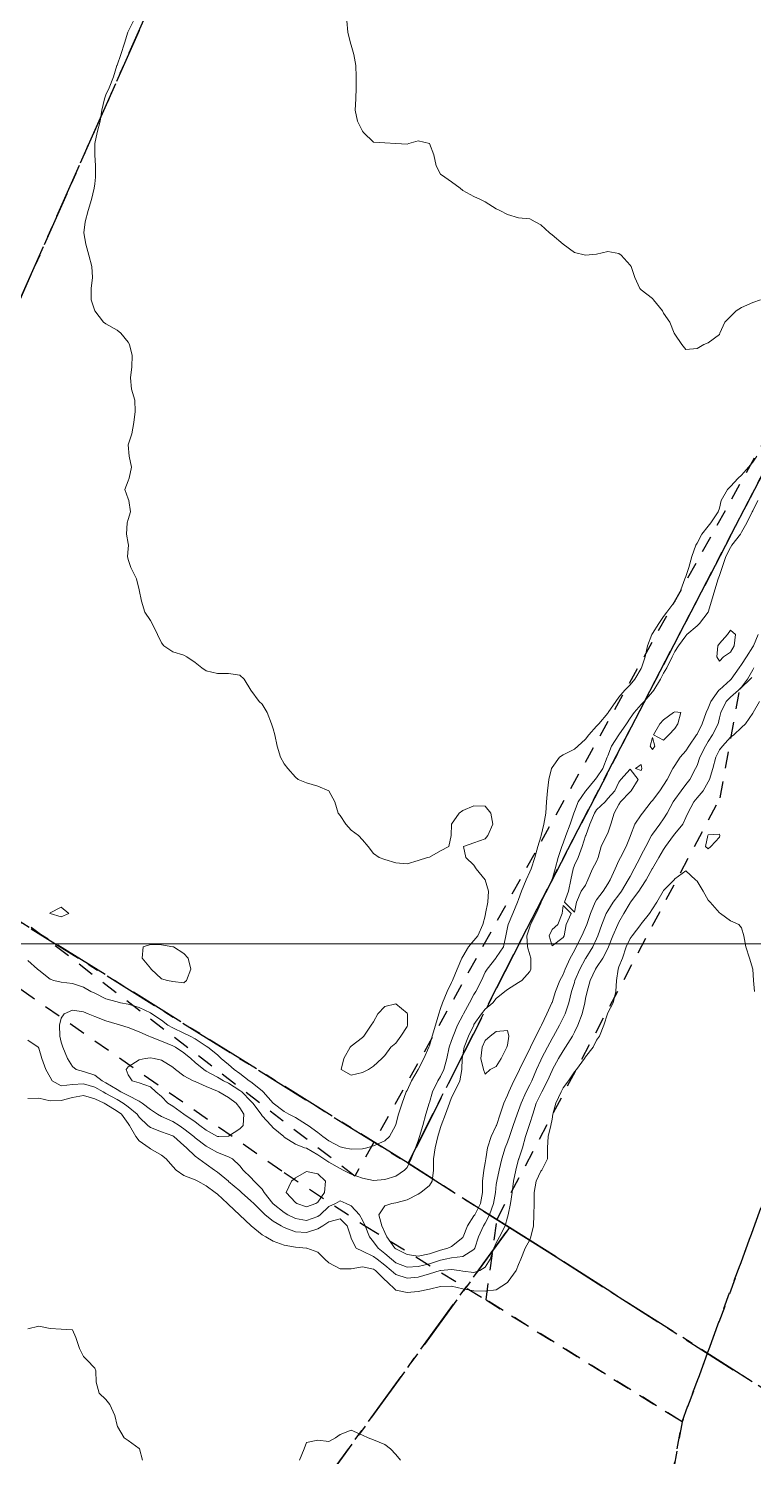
# Model space of a CAD drawing. Header units: centimetres. Extents: x 0 to 642158, y -847 to 649707.
# Drawn here: x 616212.8 to 616245.3, y 620564.4 to 620628.4 of the extents above; entities that cross this region are included whole.
import ezdxf

# ---------------------------------------------------------------- set-up
doc = ezdxf.new("R2010")
doc.units = ezdxf.units.CM
doc.header["$MEASUREMENT"] = 0
doc.linetypes.add('CENTERX2', pattern=[4, 2.5, -0.5, 0.5, -0.5])
doc.linetypes.add('JIS_02_0.7', pattern=[1.35, 0.75, -0.6])
for name, color, linetype, lineweight in [('MEV_grille', 254, 'Continuous', 9), ('WAL_parcellaire agricole', 7, 'JIS_02_0.7', 25), ('WAL_topographie 0.5', 253, 'Continuous', 20)]:
    doc.layers.add(name, color=color, linetype=linetype, lineweight=lineweight)
doc.layers.add('SPW_parcellaire cadastral', color=7, linetype='CENTERX2', lineweight=25, true_color=0xff0542)

# ---------------------------------------------------------------- blocks, each defined once
blk = doc.blocks.new('*U114')
at = {"layer": 'MEV_grille', "transparency": 33554687}
blk.add_lwpolyline([(-1338.461, 0), (1338.461, 0)], dxfattribs=at)
blk = doc.blocks.new('*U115')
at = {"layer": 'MEV_grille', "color": 0, "linetype": 'ByBlock', "lineweight": -2, "transparency": 16777216}
blk.add_blockref('*U114', (0, -1800), dxfattribs=at)

msp = doc.modelspace()

# ---------------------------------------------------------------- linework, layer by layer
at = {"layer": 'SPW_parcellaire cadastral'}
for points in [[(616233.938, 620664.885), (616202.718, 620594.404), (616193.653, 620578.812), (616059.536, 620788.639), (616090.293, 620793.326), (616104.658, 620794.238), (616137.678, 620793.39), (616165.865, 620749.948), (616245.087, 620688.12), (616233.938, 620664.885)], [(616233.938, 620664.885), (616264.497, 620644.728), (616234.891, 620587.631), (616229.797, 620577.554), (616202.718, 620594.404), (616233.938, 620664.885)], [(616341.973, 620593.577), (616295.418, 620535.924), (616265.328, 620555.01), (616238.886, 620571.786), (616236.432, 620573.367), (616234.338, 620574.673), (616229.797, 620577.554), (616234.891, 620587.631), (616264.497, 620644.728), (616267.003, 620643.075), (616341.973, 620593.577)], [(616163.665, 620494.835), (616144.289, 620510.138), (616193.653, 620578.812), (616202.718, 620594.404), (616229.797, 620577.554), (616234.338, 620574.673), (616171.549, 620488.346), (616163.665, 620494.835)], [(616235.181, 620514.939), (616224.632, 620500.068), (616199.691, 620465.204), (616186.968, 620475.661), (616186.96, 620475.669), (616184.868, 620477.388), (616184.862, 620477.393), (616171.549, 620488.346), (616234.338, 620574.673), (616236.432, 620573.367), (616238.886, 620571.786), (616265.328, 620555.01), (616244.917, 620527.534), (616235.181, 620514.939)]]:
    msp.add_lwpolyline(points, dxfattribs=at)
at = {"layer": 'WAL_parcellaire agricole'}
for points in [[(616052.891, 620793.615), (616133.223, 620798.458), (616172.383, 620852.629), (616251.222, 620803.638), (616254.888, 620802.306), (616255.997, 620774.617), (616257.4, 620703.807), (616283.569, 620681.31), (616274.904, 620665.143), (616272.238, 620660.142), (616266.073, 620651.975), (616263.907, 620646.975), (616262.074, 620639.475), (616257.786, 620631.565), (616227.415, 620576.971), (616199.663, 620598.301), (616185.082, 620583.966), (616052.891, 620793.615)], [(616287.653, 620679.686), (616303.279, 620668.313), (616259.287, 620600.933), (616248.664, 620583.807), (616242.083, 620565.973), (616233.291, 620571.43), (616233.79, 620575.055), (616243.788, 620593.931), (616244.663, 620598.806), (616247.662, 620601.682), (616249.537, 620607.057), (616252.411, 620609.932), (616262.533, 620631.933), (616266.359, 620643.961), (616266.906, 620651.309), (616274.155, 620656.559), (616276.883, 620662.936), (616287.653, 620679.686)], [(616141.274, 620365.797), (616180.602, 620411.801), (616201.931, 620443.553), (616224.178, 620472.805), (616228.426, 620487.806), (616231.923, 620510.306), (616242.083, 620565.973), (616248.664, 620583.807), (616259.287, 620600.933), (616303.279, 620668.313), (616366.784, 620618.445), (616356.911, 620606.444), (616410.666, 620553.326), (616451.671, 620512.331)], [(616146.925, 620503.796), (616151.799, 620512.922), (616155.798, 620514.672), (616171.92, 620542.174), (616192.166, 620575.176), (616195.782, 620587.018), (616199.58, 620592.135), (616203.566, 620591.524), (616224.249, 620577.138), (616227.844, 620574.765), (616233.291, 620571.43), (616242.083, 620565.973), (616231.923, 620510.306), (616228.426, 620487.806)]]:
    msp.add_lwpolyline(points, dxfattribs=at)
at = {"layer": 'WAL_topographie 0.5'}
for points in [[(616217.486, 620628.75), (616217.25, 620628.271), (616217.242, 620628.25), (616217.083, 620627.75), (616216.921, 620627.25), (616216.75, 620626.765), (616216.746, 620626.75), (616216.595, 620626.25), (616216.403, 620625.75), (616216.25, 620625.431), (616216.192, 620625.25), (616216.076, 620624.75), (616215.996, 620624.25), (616215.867, 620623.75), (616215.75, 620623.25), (616215.75, 620622.75), (616215.78, 620622.25), (616215.787, 620621.75), (616215.75, 620621.442), (616215.724, 620621.25), (616215.603, 620620.75), (616215.457, 620620.25), (616215.317, 620619.75), (616215.268, 620619.25), (616215.35, 620618.75), (616215.481, 620618.25), (616215.625, 620617.75), (616215.65, 620617.25), (616215.597, 620616.75), (616215.589, 620616.25), (616215.75, 620615.75), (616215.75, 620615.75), (616216.141, 620615.25), (616216.25, 620615.169), (616216.75, 620614.887), (616216.927, 620614.75), (616217.25, 620614.35), (616217.314, 620614.25), (616217.425, 620613.75), (616217.413, 620613.25), (616217.35, 620612.75), (616217.396, 620612.25), (616217.545, 620611.75), (616217.562, 620611.25), (616217.5, 620610.75), (616217.411, 620610.25), (616217.25, 620609.75), (616217.295, 620609.25), (616217.401, 620608.75), (616217.294, 620608.25), (616217.25, 620608.135), (616217.099, 620607.75), (616217.25, 620607.333), (616217.285, 620607.25), (616217.36, 620606.75), (616217.25, 620606.404), (616217.2, 620606.25), (616217.182, 620605.75), (616217.25, 620605.333), (616217.264, 620605.25), (616217.25, 620605.083), (616217.219, 620604.75), (616217.25, 620604.607), (616217.364, 620604.25), (616217.625, 620603.75), (616217.75, 620603.25), (616217.75, 620603.25), (616217.841, 620602.75), (616218, 620602.25), (616218.25, 620601.882), (616218.319, 620601.75), (616218.56, 620601.25), (616218.75, 620600.883), (616218.855, 620600.75), (616219.25, 620600.472), (616219.75, 620600.331), (616219.882, 620600.25), (616220.25, 620600), (616220.554, 620599.75), (616220.75, 620599.625), (616221.25, 620599.5), (616221.75, 620599.506), (616222.25, 620599.426), (616222.453, 620599.25), (616222.75, 620598.75), (616222.75, 620598.75), (616223.119, 620598.25), (616223.25, 620598.13), (616223.476, 620597.75), (616223.669, 620597.25), (616223.75, 620597.019), (616223.83, 620596.75), (616223.935, 620596.25), (616224.083, 620595.75), (616224.25, 620595.45), (616224.41, 620595.25), (616224.75, 620594.864), (616224.875, 620594.75), (616225.25, 620594.597), (616225.75, 620594.456), (616226.25, 620594.25), (616226.25, 620594.25), (616226.515, 620593.75), (616226.667, 620593.25), (616226.75, 620593.132), (616227.01, 620592.75), (616227.25, 620592.489), (616227.573, 620592.25), (616227.75, 620592.05), (616228.015, 620591.75), (616228.25, 620591.442), (616228.5, 620591.25), (616228.75, 620591.164), (616229.25, 620591.016), (616229.75, 620590.969), (616230.25, 620591.128), (616230.673, 620591.25), (616230.75, 620591.277), (616231.25, 620591.561), (616231.618, 620591.75), (616231.722, 620592.25), (616231.75, 620592.75), (616231.75, 620592.75), (616232.094, 620593.25), (616232.25, 620593.362), (616232.75, 620593.574), (616233.25, 620593.558), (616233.512, 620593.25), (616233.595, 620592.75), (616233.369, 620592.25), (616233.25, 620592.093), (616232.75, 620591.908), (616232.276, 620591.75), (616232.382, 620591.25), (616232.75, 620590.909), (616232.852, 620590.75), (616233.25, 620590.26), (616233.254, 620590.25), (616233.406, 620589.75), (616233.376, 620589.25), (616233.274, 620588.75), (616233.25, 620588.638), (616233.141, 620588.25), (616232.917, 620587.75), (616232.75, 620587.543), (616232.508, 620587.25), (616232.25, 620586.819), (616232.211, 620586.75), (616232.001, 620586.25), (616231.793, 620585.75), (616231.75, 620585.657), (616231.554, 620585.25), (616231.347, 620584.75), (616231.25, 620584.49), (616231.175, 620584.25), (616231.027, 620583.75), (616230.878, 620583.25), (616230.75, 620582.822), (616230.723, 620582.75), (616230.507, 620582.25), (616230.25, 620581.75), (616230.25, 620581.75), (616229.955, 620581.25), (616229.75, 620580.82), (616229.712, 620580.75), (616229.526, 620580.25), (616229.375, 620579.75), (616229.25, 620579.29), (616229.234, 620579.25), (616228.967, 620578.75), (616228.75, 620578.565), (616228.25, 620578.338), (616227.95, 620578.25), (616227.75, 620578.201), (616227.25, 620578.182), (616226.927, 620578.25), (616226.75, 620578.296), (616226.25, 620578.561), (616225.97, 620578.75), (616225.75, 620578.93), (616225.314, 620579.25), (616225.25, 620579.295), (616224.75, 620579.6), (616224.459, 620579.75), (616224.25, 620579.878), (616223.754, 620580.25), (616223.75, 620580.254), (616223.303, 620580.75), (616223.25, 620580.797), (616222.75, 620581.198), (616222.679, 620581.25), (616222.25, 620581.584), (616221.999, 620581.75), (616221.75, 620581.98), (616221.416, 620582.25), (616221.25, 620582.417), (616220.827, 620582.75), (616220.75, 620582.801), (616220.25, 620583.138), (616220.026, 620583.25), (616219.75, 620583.39), (616219.25, 620583.628), (616219.032, 620583.75), (616218.75, 620583.967), (616218.315, 620584.25), (616218.25, 620584.291), (616217.75, 620584.534), (616217.25, 620584.689), (616216.912, 620584.75), (616216.75, 620584.788), (616216.25, 620584.925), (616215.75, 620585.177), (616215.579, 620585.25), (616215.25, 620585.45), (616214.75, 620585.608), (616214.25, 620585.671), (616213.917, 620585.75), (616213.75, 620585.802), (616213.25, 620586.201), (616213.186, 620586.25), (616212.75, 620586.645)], [(616227.046, 620628.75), (616227.102, 620628.25), (616227.222, 620627.75), (616227.25, 620627.667), (616227.364, 620627.25), (616227.448, 620626.75), (616227.467, 620626.25), (616227.476, 620625.75), (616227.456, 620625.25), (616227.431, 620624.75), (616227.528, 620624.25), (616227.75, 620623.806), (616227.798, 620623.75), (616228.25, 620623.318), (616228.75, 620623.288), (616229.25, 620623.25), (616229.251, 620623.25), (616229.75, 620623.221), (616229.834, 620623.25), (616230.25, 620623.369), (616230.75, 620623.25), (616230.75, 620623.25), (616230.946, 620622.75), (616231.05, 620622.25), (616231.25, 620621.887), (616231.438, 620621.75), (616231.75, 620621.542), (616232.139, 620621.25), (616232.25, 620621.15), (616232.75, 620620.875), (616233.036, 620620.75), (616233.25, 620620.643), (616233.75, 620620.325), (616233.917, 620620.25), (616234.25, 620620.073), (616234.75, 620619.927), (616235.25, 620619.883), (616235.5, 620619.75), (616235.75, 620619.617), (616236.143, 620619.25), (616236.25, 620619.167), (616236.75, 620618.75), (616236.75, 620618.75), (616237.25, 620618.369), (616237.75, 620618.25), (616238.25, 620618.298), (616238.75, 620618.417), (616239.25, 620618.333), (616239.345, 620618.25), (616239.75, 620617.803), (616239.798, 620617.75), (616239.964, 620617.25), (616240.179, 620616.75), (616240.25, 620616.702), (616240.75, 620616.313), (616240.798, 620616.25), (616241.202, 620615.75), (616241.25, 620615.659), (616241.531, 620615.25), (616241.724, 620614.75), (616241.75, 620614.704), (616242.062, 620614.25), (616242.25, 620614.019), (616242.75, 620614.071), (616243.062, 620614.25), (616243.25, 620614.315), (616243.75, 620614.697), (616243.776, 620614.75), (616244, 620615.25), (616244.25, 620615.508), (616244.509, 620615.75), (616244.75, 620615.902), (616245.25, 620616.134), (616245.598, 620616.25)], [(616245.435, 620609.25), (616245.25, 620608.968), (616245.051, 620608.75), (616244.75, 620608.394), (616244.596, 620608.25), (616244.25, 620607.886), (616244.112, 620607.75), (616243.834, 620607.25), (616243.75, 620606.917), (616243.692, 620606.75), (616243.361, 620606.25), (616243.25, 620606.104), (616242.963, 620605.75), (616242.75, 620605.341), (616242.702, 620605.25), (616242.521, 620604.75), (616242.376, 620604.25), (616242.25, 620603.853), (616242.21, 620603.75), (616242.026, 620603.25), (616241.766, 620602.75), (616241.75, 620602.732), (616241.397, 620602.25), (616241.25, 620602.063), (616241.043, 620601.75), (616240.75, 620601.29), (616240.729, 620601.25), (616240.534, 620600.75), (616240.42, 620600.25), (616240.26, 620599.75), (616240.25, 620599.73), (616239.963, 620599.25), (616239.75, 620598.997), (616239.519, 620598.75), (616239.25, 620598.442), (616239.113, 620598.25), (616238.765, 620597.75), (616238.75, 620597.728), (616238.342, 620597.25), (616238.25, 620597.144), (616237.905, 620596.75), (616237.75, 620596.553), (616237.412, 620596.25), (616237.25, 620596.114), (616236.75, 620595.863), (616236.591, 620595.75), (616236.25, 620595.296), (616236.228, 620595.25), (616236.108, 620594.75), (616236.045, 620594.25), (616236.008, 620593.75), (616235.969, 620593.25), (616235.885, 620592.75), (616235.768, 620592.25), (616235.75, 620592.184), (616235.616, 620591.75), (616235.479, 620591.25), (616235.316, 620590.75), (616235.25, 620590.611), (616235.089, 620590.25), (616234.888, 620589.75), (616234.75, 620589.374), (616234.706, 620589.25), (616234.489, 620588.75), (616234.278, 620588.25), (616234.25, 620588.113), (616234.173, 620587.75), (616234.068, 620587.25), (616233.75, 620586.777), (616233.728, 620586.75), (616233.343, 620586.25), (616233.25, 620586.117), (616233.081, 620585.75), (616232.83, 620585.25), (616232.75, 620585.115), (616232.544, 620584.75), (616232.278, 620584.25), (616232.25, 620584.193), (616232.015, 620583.75), (616231.811, 620583.25), (616231.75, 620583.056), (616231.644, 620582.75), (616231.534, 620582.25), (616231.395, 620581.75), (616231.25, 620581.445), (616231.138, 620581.25), (616230.896, 620580.75), (616230.75, 620580.283), (616230.738, 620580.25), (616230.596, 620579.75), (616230.454, 620579.25), (616230.309, 620578.75), (616230.25, 620578.556), (616230.13, 620578.25), (616229.932, 620577.75), (616229.75, 620577.364), (616229.642, 620577.25), (616229.25, 620576.98), (616228.75, 620576.821), (616228.25, 620576.786), (616227.75, 620576.887), (616227.25, 620577.066), (616226.892, 620577.25), (616226.75, 620577.313), (616226.25, 620577.601), (616226.023, 620577.75), (616225.75, 620577.936), (616225.25, 620578.224), (616225.158, 620578.25), (616224.75, 620578.408), (616224.25, 620578.717), (616224.224, 620578.75), (616223.75, 620579.145), (616223.666, 620579.25), (616223.25, 620579.68), (616223.211, 620579.75), (616222.837, 620580.25), (616222.75, 620580.343), (616222.339, 620580.75), (616222.25, 620580.821), (616221.75, 620581.141), (616221.526, 620581.25), (616221.25, 620581.416), (616220.75, 620581.687), (616220.637, 620581.75), (616220.25, 620582.076), (616220.064, 620582.25), (616219.75, 620582.51), (616219.378, 620582.75), (616219.25, 620582.812), (616218.75, 620583.028), (616218.25, 620583.223), (616218.174, 620583.25), (616217.75, 620583.44), (616217.25, 620583.638), (616216.906, 620583.75), (616216.75, 620583.792), (616216.25, 620583.932), (616215.75, 620584.125), (616215.461, 620584.25), (616215.25, 620584.341), (616214.75, 620584.415), (616214.38, 620584.25), (616214.25, 620584.051), (616214.166, 620583.75), (616214.188, 620583.25), (616214.25, 620582.975), (616214.317, 620582.75), (616214.525, 620582.25), (616214.75, 620581.893), (616214.926, 620581.75), (616215.25, 620581.669), (616215.75, 620581.506), (616216.091, 620581.25), (616216.25, 620581.165), (616216.75, 620580.863), (616216.928, 620580.75), (616217.25, 620580.59), (616217.75, 620580.332), (616217.882, 620580.25), (616218.25, 620579.97), (616218.569, 620579.75), (616218.75, 620579.648), (616219.25, 620579.423), (616219.531, 620579.25), (616219.75, 620579.1), (616220.19, 620578.75), (616220.25, 620578.697), (616220.75, 620578.319), (616220.887, 620578.25), (616221.25, 620578.038), (616221.75, 620577.837), (616221.924, 620577.75), (616222.25, 620577.446), (616222.4, 620577.25), (616222.75, 620576.912), (616222.892, 620576.75), (616223.25, 620576.392), (616223.342, 620576.25), (616223.737, 620575.75), (616223.75, 620575.737), (616224.25, 620575.342), (616224.409, 620575.25), (616224.75, 620575.083), (616225.25, 620574.995), (616225.75, 620575.169), (616225.859, 620575.25), (616226.25, 620575.618), (616226.544, 620575.75), (616226.75, 620575.871), (616227.019, 620575.75), (616227.25, 620575.648), (616227.624, 620575.25), (616227.75, 620575.01), (616227.87, 620574.75), (616228.075, 620574.25), (616228.25, 620574.039), (616228.455, 620573.75), (616228.75, 620573.508), (616229.056, 620573.25), (616229.25, 620573.098), (616229.75, 620572.904), (616230.25, 620572.926), (616230.75, 620573.051), (616231.25, 620573.204), (616231.461, 620573.25), (616231.75, 620573.317), (616232.25, 620573.379), (616232.75, 620573.695), (616232.785, 620573.75), (616232.958, 620574.25), (616233.176, 620574.75), (616233.25, 620574.877), (616233.453, 620575.25), (616233.63, 620575.75), (616233.714, 620576.25), (616233.75, 620576.604), (616233.769, 620576.75), (616233.879, 620577.25), (616234.004, 620577.75), (616234.151, 620578.25), (616234.25, 620578.5), (616234.34, 620578.75), (616234.514, 620579.25), (616234.686, 620579.75), (616234.75, 620579.917), (616234.866, 620580.25), (616235.089, 620580.75), (616235.25, 620581.072), (616235.339, 620581.25), (616235.551, 620581.75), (616235.75, 620582.182), (616235.783, 620582.25), (616236.041, 620582.75), (616236.25, 620583.143), (616236.313, 620583.25), (616236.586, 620583.75), (616236.75, 620584.067), (616236.837, 620584.25), (616237.006, 620584.75), (616237.128, 620585.25), (616237.25, 620585.653), (616237.278, 620585.75), (616237.489, 620586.25), (616237.75, 620586.724), (616237.768, 620586.75), (616238.077, 620587.25), (616238.25, 620587.616), (616238.304, 620587.75), (616238.478, 620588.25), (616238.682, 620588.75), (616238.75, 620588.863), (616238.989, 620589.25), (616239.25, 620589.588), (616239.364, 620589.75), (616239.668, 620590.25), (616239.75, 620590.405), (616239.937, 620590.75), (616240.197, 620591.25), (616240.25, 620591.355), (616240.46, 620591.75), (616240.715, 620592.25), (616240.75, 620592.304), (616241.076, 620592.75), (616241.25, 620592.991), (616241.412, 620593.25), (616241.681, 620593.75), (616241.75, 620593.853), (616242.032, 620594.25), (616242.25, 620594.528), (616242.425, 620594.75), (616242.687, 620595.25), (616242.75, 620595.381), (616242.882, 620595.75), (616243.122, 620596.25), (616243.25, 620596.46), (616243.439, 620596.75), (616243.691, 620597.25), (616243.75, 620597.515), (616243.819, 620597.75), (616244.058, 620598.25), (616244.25, 620598.447), (616244.606, 620598.75), (616244.75, 620598.892), (616245.01, 620599.25), (616245.25, 620599.669), (616245.301, 620599.75)], [(616245.48, 620607.25), (616245.25, 620606.796), (616245.225, 620606.75), (616244.978, 620606.25), (616244.75, 620605.83), (616244.698, 620605.75), (616244.317, 620605.25), (616244.25, 620605.144), (616244.044, 620604.75), (616243.87, 620604.25), (616243.75, 620603.896), (616243.698, 620603.75), (616243.541, 620603.25), (616243.405, 620602.75), (616243.25, 620602.254), (616243.248, 620602.25), (616242.861, 620601.75), (616242.75, 620601.644), (616242.295, 620601.25), (616242.25, 620601.188), (616241.916, 620600.75), (616241.75, 620600.482), (616241.631, 620600.25), (616241.393, 620599.75), (616241.25, 620599.522), (616241.114, 620599.25), (616240.81, 620598.75), (616240.75, 620598.679), (616240.38, 620598.25), (616240.25, 620598.115), (616239.934, 620597.75), (616239.75, 620597.501), (616239.585, 620597.25), (616239.25, 620596.759), (616239.244, 620596.75), (616238.913, 620596.25), (616238.75, 620595.809), (616238.728, 620595.75), (616238.524, 620595.25), (616238.25, 620594.826), (616238.185, 620594.75), (616237.76, 620594.25), (616237.75, 620594.237), (616237.42, 620593.75), (616237.25, 620593.312), (616237.227, 620593.25), (616237.063, 620592.75), (616236.875, 620592.25), (616236.75, 620591.898), (616236.696, 620591.75), (616236.53, 620591.25), (616236.389, 620590.75), (616236.25, 620590.273), (616236.241, 620590.25), (616235.989, 620589.75), (616235.77, 620589.25), (616235.75, 620589.205), (616235.543, 620588.75), (616235.282, 620588.25), (616235.25, 620588.156), (616235.119, 620587.75), (616235.154, 620587.25), (616235.25, 620586.893), (616235.295, 620586.75), (616235.3, 620586.25), (616235.25, 620586.152), (616234.892, 620585.75), (616234.75, 620585.661), (616234.25, 620585.348), (616234.14, 620585.25), (616233.75, 620584.931), (616233.59, 620584.75), (616233.25, 620584.466), (616233.092, 620584.25), (616232.75, 620583.771), (616232.738, 620583.75), (616232.501, 620583.25), (616232.317, 620582.75), (616232.25, 620582.408), (616232.22, 620582.25), (616232.209, 620581.75), (616232.116, 620581.25), (616231.876, 620580.75), (616231.75, 620580.494), (616231.648, 620580.25), (616231.477, 620579.75), (616231.284, 620579.25), (616231.25, 620579.155), (616231.127, 620578.75), (616231.015, 620578.25), (616230.942, 620577.75), (616230.931, 620577.25), (616230.872, 620576.75), (616230.75, 620576.552), (616230.373, 620576.25), (616230.25, 620576.172), (616229.75, 620575.915), (616229.25, 620575.783), (616229.075, 620575.75), (616228.75, 620575.644), (616228.487, 620575.25), (616228.628, 620574.75), (616228.75, 620574.449), (616228.849, 620574.25), (616229.207, 620573.75), (616229.25, 620573.715), (616229.75, 620573.463), (616230.25, 620573.398), (616230.75, 620573.501), (616231.25, 620573.656), (616231.581, 620573.75), (616231.75, 620573.825), (616232.25, 620574.223), (616232.267, 620574.25), (616232.458, 620574.75), (616232.75, 620575.199), (616232.783, 620575.25), (616233.043, 620575.75), (616233.136, 620576.25), (616233.132, 620576.75), (616233.189, 620577.25), (616233.25, 620577.578), (616233.28, 620577.75), (616233.353, 620578.25), (616233.524, 620578.75), (616233.75, 620579.228), (616233.759, 620579.25), (616233.924, 620579.75), (616234.096, 620580.25), (616234.25, 620580.6), (616234.312, 620580.75), (616234.541, 620581.25), (616234.75, 620581.656), (616234.791, 620581.75), (616235.026, 620582.25), (616235.25, 620582.689), (616235.279, 620582.75), (616235.53, 620583.25), (616235.75, 620583.678), (616235.785, 620583.75), (616236.021, 620584.25), (616236.246, 620584.75), (616236.25, 620584.76), (616236.403, 620585.25), (616236.595, 620585.75), (616236.75, 620586.016), (616236.84, 620586.25), (616237.069, 620586.75), (616237.25, 620587.092), (616237.333, 620587.25), (616237.588, 620587.75), (616237.75, 620588.113), (616237.807, 620588.25), (616237.969, 620588.75), (616238.181, 620589.25), (616238.25, 620589.367), (616238.537, 620589.75), (616238.75, 620590.071), (616238.863, 620590.25), (616239.083, 620590.75), (616239.25, 620591.121), (616239.314, 620591.25), (616239.58, 620591.75), (616239.75, 620592.199), (616239.767, 620592.25), (616239.968, 620592.75), (616240.25, 620593.167), (616240.312, 620593.25), (616240.698, 620593.75), (616240.75, 620593.809), (616241.08, 620594.25), (616241.25, 620594.494), (616241.408, 620594.75), (616241.666, 620595.25), (616241.75, 620595.386), (616242, 620595.75), (616242.25, 620596.034), (616242.385, 620596.25), (616242.725, 620596.75), (616242.75, 620596.789), (616242.98, 620597.25), (616243.16, 620597.75), (616243.25, 620597.947), (616243.37, 620598.25), (616243.731, 620598.75), (616243.75, 620598.77), (616244.25, 620599.217), (616244.283, 620599.25), (616244.637, 620599.75), (616244.75, 620599.912), (616244.969, 620600.25), (616245.25, 620600.701), (616245.278, 620600.75), (616245.484, 620601.25)], [(616243.75, 620600.053), (616243.942, 620600.25), (616244.25, 620600.466), (616244.407, 620600.75), (616244.478, 620601.25), (616244.25, 620601.451), (616244.11, 620601.25), (616243.75, 620600.843), (616243.686, 620600.75), (616243.63, 620600.25), (616243.75, 620600.053)], [(616212.75, 620583.074), (616213.216, 620582.75), (616213.25, 620582.707), (616213.375, 620582.25), (616213.56, 620581.75), (616213.75, 620581.406), (616213.848, 620581.25), (616214.25, 620581.029), (616214.75, 620581.083), (616215.25, 620581.12), (616215.75, 620580.969), (616216.131, 620580.75), (616216.25, 620580.681), (616216.75, 620580.407), (616217.031, 620580.25), (616217.25, 620580.088), (616217.654, 620579.75), (616217.75, 620579.614), (616218.135, 620579.25), (616218.25, 620579.152), (616218.75, 620578.964), (616219.25, 620578.777), (616219.29, 620578.75), (616219.75, 620578.35), (616219.866, 620578.25), (616220.25, 620577.872), (616220.412, 620577.75), (616220.75, 620577.513), (616221.123, 620577.25), (616221.25, 620577.159), (616221.743, 620576.75), (616221.75, 620576.744), (616222.25, 620576.315), (616222.323, 620576.25), (616222.75, 620575.874), (616222.876, 620575.75), (616223.25, 620575.381), (616223.385, 620575.25), (616223.75, 620574.957), (616224.103, 620574.75), (616224.25, 620574.67), (616224.75, 620574.48), (616225.25, 620574.456), (616225.75, 620574.615), (616225.976, 620574.75), (616226.25, 620574.924), (616226.75, 620575.058), (616227.064, 620574.75), (616227.225, 620574.25), (616227.25, 620574.186), (616227.464, 620573.75), (616227.75, 620573.615), (616228.25, 620573.379), (616228.406, 620573.25), (616228.75, 620572.982), (616229.046, 620572.75), (616229.25, 620572.567), (616229.75, 620572.399), (616230.25, 620572.452), (616230.75, 620572.601), (616231.241, 620572.75), (616231.25, 620572.752), (616231.75, 620572.792), (616232.087, 620572.75), (616232.25, 620572.722), (616232.75, 620572.665), (616233.012, 620572.75), (616233.25, 620572.902), (616233.473, 620573.25), (616233.644, 620573.75), (616233.75, 620573.983), (616233.9, 620574.25), (616234.143, 620574.75), (616234.25, 620575.144), (616234.279, 620575.25), (616234.39, 620575.75), (616234.466, 620576.25), (616234.527, 620576.75), (616234.624, 620577.25), (616234.75, 620577.735), (616234.755, 620577.75), (616234.92, 620578.25), (616235.062, 620578.75), (616235.225, 620579.25), (616235.25, 620579.332), (616235.385, 620579.75), (616235.54, 620580.25), (616235.75, 620580.672), (616235.793, 620580.75), (616236.053, 620581.25), (616236.25, 620581.711), (616236.27, 620581.75), (616236.545, 620582.25), (616236.75, 620582.591), (616236.859, 620582.75), (616237.163, 620583.25), (616237.25, 620583.422), (616237.41, 620583.75), (616237.594, 620584.25), (616237.717, 620584.75), (616237.75, 620584.939), (616237.818, 620585.25), (616237.955, 620585.75), (616238.198, 620586.25), (616238.25, 620586.326), (616238.532, 620586.75), (616238.75, 620587.186), (616238.779, 620587.25), (616238.971, 620587.75), (616239.197, 620588.25), (616239.25, 620588.357), (616239.47, 620588.75), (616239.75, 620589.221), (616239.771, 620589.25), (616240.147, 620589.75), (616240.25, 620589.908), (616240.473, 620590.25), (616240.739, 620590.75), (616240.75, 620590.771), (616241.037, 620591.25), (616241.25, 620591.614), (616241.332, 620591.75), (616241.701, 620592.25), (616241.75, 620592.311), (616242.112, 620592.75), (616242.25, 620593.05), (616242.344, 620593.25), (616242.605, 620593.75), (616242.75, 620593.931), (616243.03, 620594.25), (616243.25, 620594.642), (616243.312, 620594.75), (616243.455, 620595.25), (616243.594, 620595.75), (616243.75, 620596.083), (616243.892, 620596.25), (616244.25, 620596.646), (616244.404, 620596.75), (616244.75, 620597.082), (616244.925, 620597.25), (616245.25, 620597.733), (616245.262, 620597.75), (616245.548, 620598.25)], [(616241.25, 620596.519), (616241.49, 620596.75), (616241.75, 620597.041), (616241.882, 620597.25), (616242.021, 620597.75), (616241.75, 620597.787), (616241.702, 620597.75), (616241.25, 620597.434), (616241.076, 620597.25), (616240.793, 620596.75), (616241.25, 620596.519)], [(616240.75, 620596.093), (616240.851, 620596.25), (616240.75, 620596.629), (616240.642, 620596.25), (616240.75, 620596.093)], [(616237.25, 620588.808), (616237.347, 620589.25), (616237.549, 620589.75), (616237.75, 620590.01), (616237.861, 620590.25), (616238.07, 620590.75), (616238.25, 620591.073), (616238.312, 620591.25), (616238.456, 620591.75), (616238.695, 620592.25), (616238.75, 620592.348), (616238.887, 620592.75), (616239.031, 620593.25), (616239.25, 620593.631), (616239.318, 620593.75), (616239.75, 620594.2), (616239.792, 620594.25), (616240.112, 620594.75), (616239.75, 620595.211), (616239.34, 620594.75), (616239.25, 620594.638), (616239.06, 620594.25), (616238.75, 620593.896), (616238.629, 620593.75), (616238.25, 620593.397), (616238.153, 620593.25), (616237.947, 620592.75), (616237.763, 620592.25), (616237.75, 620592.229), (616237.602, 620591.75), (616237.417, 620591.25), (616237.25, 620590.908), (616237.204, 620590.75), (616237.09, 620590.25), (616236.987, 620589.75), (616236.808, 620589.25), (616237.25, 620588.808)], [(616240.25, 620595.15), (616240.28, 620595.25), (616240.25, 620595.429), (616239.987, 620595.25), (616240.25, 620595.15)], [(616243.375, 620591.75), (616243.25, 620591.652), (616243.129, 620591.75), (616243.233, 620592.25), (616243.25, 620592.275), (616243.75, 620592.298), (616243.774, 620592.25), (616243.75, 620592.164), (616243.375, 620591.75)], [(616212.75, 620580.461), (616213.25, 620580.474), (616213.75, 620580.358), (616214.25, 620580.363), (616214.75, 620580.495), (616215.25, 620580.595), (616215.75, 620580.442), (616216.176, 620580.25), (616216.25, 620580.204), (616216.75, 620579.895), (616216.948, 620579.75), (616217.25, 620579.33), (616217.304, 620579.25), (616217.599, 620578.75), (616217.75, 620578.56), (616218.192, 620578.25), (616218.25, 620578.208), (616218.75, 620577.924), (616218.955, 620577.75), (616219.25, 620577.411), (616219.397, 620577.25), (616219.75, 620577.01), (616220.25, 620576.812), (616220.374, 620576.75), (616220.75, 620576.546), (616221.148, 620576.25), (616221.25, 620576.163), (616221.7, 620575.75), (616221.75, 620575.702), (616222.235, 620575.25), (616222.25, 620575.235), (616222.75, 620574.763), (616222.764, 620574.75), (616223.25, 620574.345), (616223.418, 620574.25), (616223.75, 620574.059), (616224.25, 620573.881), (616224.75, 620573.788), (616225.25, 620573.751), (616225.257, 620573.75), (616225.75, 620573.567), (616226.068, 620573.25), (616226.25, 620573.089), (616226.75, 620572.818), (616227.25, 620572.816), (616227.75, 620572.907), (616228.25, 620572.811), (616228.332, 620572.75), (616228.75, 620572.328), (616228.841, 620572.25), (616229.25, 620571.868), (616229.75, 620571.763), (616230.25, 620571.807), (616230.75, 620571.913), (616231.25, 620572.036), (616231.75, 620572.045), (616232.25, 620571.923), (616232.75, 620571.83), (616233.25, 620571.815), (616233.75, 620571.887), (616234.25, 620572.21), (616234.284, 620572.25), (616234.645, 620572.75), (616234.75, 620573.024), (616234.845, 620573.25), (616235.047, 620573.75), (616235.25, 620574.124), (616235.306, 620574.25), (616235.416, 620574.75), (616235.434, 620575.25), (616235.442, 620575.75), (616235.453, 620576.25), (616235.543, 620576.75), (616235.75, 620577.197), (616235.79, 620577.25), (616236.048, 620577.75), (616236.052, 620578.25), (616236.082, 620578.75), (616236.203, 620579.25), (616236.25, 620579.533), (616236.292, 620579.75), (616236.419, 620580.25), (616236.652, 620580.75), (616236.75, 620580.934), (616236.99, 620581.25), (616237.25, 620581.645), (616237.349, 620581.75), (616237.706, 620582.25), (616237.75, 620582.318), (616238.09, 620582.75), (616238.25, 620583.068), (616238.373, 620583.25), (616238.567, 620583.75), (616238.736, 620584.25), (616238.75, 620584.294), (616238.985, 620584.75), (616239.106, 620585.25), (616239.136, 620585.75), (616239.217, 620586.25), (616239.25, 620586.361), (616239.402, 620586.75), (616239.58, 620587.25), (616239.75, 620587.633), (616239.844, 620587.75), (616240.229, 620588.25), (616240.25, 620588.281), (616240.619, 620588.75), (616240.75, 620588.958), (616240.941, 620589.25), (616241.234, 620589.75), (616241.25, 620589.779), (616241.718, 620590.25), (616241.75, 620590.301), (616242.25, 620590.653), (616242.681, 620590.25), (616242.75, 620590.194), (616243.031, 620589.75), (616243.25, 620589.347), (616243.336, 620589.25), (616243.75, 620588.782), (616243.8, 620588.75), (616244.25, 620588.417), (616244.625, 620588.25), (616244.75, 620588.1), (616244.853, 620587.75), (616244.94, 620587.25), (616245.095, 620586.75), (616245.25, 620586.25), (616245.25, 620586.25), (616245.275, 620585.75), (616245.322, 620585.25)], [(616236.75, 620587.667), (616236.787, 620587.75), (616236.886, 620588.25), (616237.111, 620588.75), (616236.75, 620589.111), (616236.705, 620588.75), (616236.508, 620588.25), (616236.25, 620588.032), (616236.118, 620587.75), (616236.25, 620587.303), (616236.75, 620587.667)], [(616214.591, 620588.75), (616214.25, 620588.593), (616213.75, 620588.745), (616213.744, 620588.75), (616213.75, 620588.772), (616214.25, 620589.025), (616214.591, 620588.75)], [(616219.861, 620585.75), (616219.75, 620585.645), (616219.25, 620585.693), (616219.012, 620585.75), (616218.75, 620585.822), (616218.286, 620586.25), (616218.25, 620586.292), (616217.878, 620586.75), (616217.917, 620587.25), (616218.25, 620587.353), (616218.75, 620587.344), (616219.25, 620587.26), (616219.279, 620587.25), (616219.75, 620586.962), (616219.944, 620586.75), (616220.062, 620586.25), (616219.861, 620585.75)], [(616228.022, 620581.75), (616227.75, 620581.624), (616227.25, 620581.504), (616226.795, 620581.75), (616226.914, 620582.25), (616227.197, 620582.75), (616227.25, 620582.807), (616227.75, 620583.183), (616227.816, 620583.25), (616228.148, 620583.75), (616228.25, 620583.899), (616228.444, 620584.25), (616228.75, 620584.578), (616229.25, 620584.7), (616229.75, 620584.285), (616229.764, 620584.25), (616229.777, 620583.75), (616229.75, 620583.681), (616229.471, 620583.25), (616229.25, 620582.939), (616229.019, 620582.75), (616228.75, 620582.384), (616228.614, 620582.25), (616228.25, 620581.902), (616228.022, 620581.75)], [(616233.25, 620581.554), (616233.475, 620581.75), (616233.75, 620581.89), (616233.967, 620582.25), (616234.23, 620582.75), (616234.25, 620582.853), (616234.317, 620583.25), (616234.25, 620583.51), (616233.75, 620583.461), (616233.474, 620583.25), (616233.25, 620583.057), (616233.121, 620582.75), (616233.054, 620582.25), (616233.184, 620581.75), (616233.25, 620581.554)], [(616221.25, 620578.748), (616221.313, 620578.75), (616221.75, 620578.766), (616222.25, 620579.098), (616222.403, 620579.25), (616222.43, 620579.75), (616222.25, 620580.032), (616222.084, 620580.25), (616221.75, 620580.508), (616221.311, 620580.75), (616221.25, 620580.779), (616220.75, 620580.99), (616220.25, 620581.212), (616220.161, 620581.25), (616219.75, 620581.467), (616219.368, 620581.75), (616219.25, 620581.857), (616218.75, 620582.173), (616218.411, 620582.25), (616218.25, 620582.273), (616218.007, 620582.25), (616217.75, 620582.191), (616217.25, 620581.874), (616217.156, 620581.75), (616217.25, 620581.52), (616217.432, 620581.25), (616217.75, 620581.153), (616218.25, 620580.978), (616218.488, 620580.75), (616218.75, 620580.547), (616219.03, 620580.25), (616219.25, 620580.111), (616219.75, 620579.75), (616219.75, 620579.75), (616220.25, 620579.41), (616220.461, 620579.25), (616220.75, 620579.043), (616221.247, 620578.75), (616221.25, 620578.748)], [(616225.25, 620575.602), (616225.663, 620575.75), (616225.75, 620575.805), (616226.05, 620576.25), (616226.095, 620576.75), (616225.75, 620577.079), (616225.25, 620577.19), (616224.75, 620576.896), (616224.576, 620576.75), (616224.334, 620576.25), (616224.75, 620575.794), (616224.813, 620575.75), (616225.25, 620575.602)], [(616212.75, 620570.131), (616213.25, 620570.25), (616213.25, 620570.25), (616213.25, 620570.25), (616213.75, 620570.142), (616214.25, 620570.112), (616214.75, 620570.083), (616214.908, 620569.75), (616215.071, 620569.25), (616215.25, 620568.893), (616215.393, 620568.75), (616215.75, 620568.365), (616215.797, 620568.25), (616215.811, 620567.75), (616215.954, 620567.25), (616216.25, 620566.974), (616216.421, 620566.75), (616216.655, 620566.25), (616216.75, 620565.806), (616216.766, 620565.75), (616217.067, 620565.25), (616217.25, 620565.125), (616217.75, 620564.769), (616217.763, 620564.75), (616217.896, 620564.25)], [(616224.931, 620564.25), (616225.132, 620564.75), (616225.25, 620565.036), (616225.75, 620565.15), (616226.25, 620565.088), (616226.539, 620565.25), (616226.75, 620565.393), (616227.25, 620565.589), (616227.75, 620565.375), (616228.015, 620565.25), (616228.25, 620565.163), (616228.75, 620564.952), (616229.006, 620564.75), (616229.25, 620564.506), (616229.464, 620564.25)]]:
    msp.add_lwpolyline(points, dxfattribs=at)

# ---------------------------------------------------------------- block references
at = {"layer": 'MEV_grille', "transparency": 33554687}
msp.add_blockref('*U115', (616669.481, 622387.381), dxfattribs=at)

doc.saveas('drawing.dxf')
